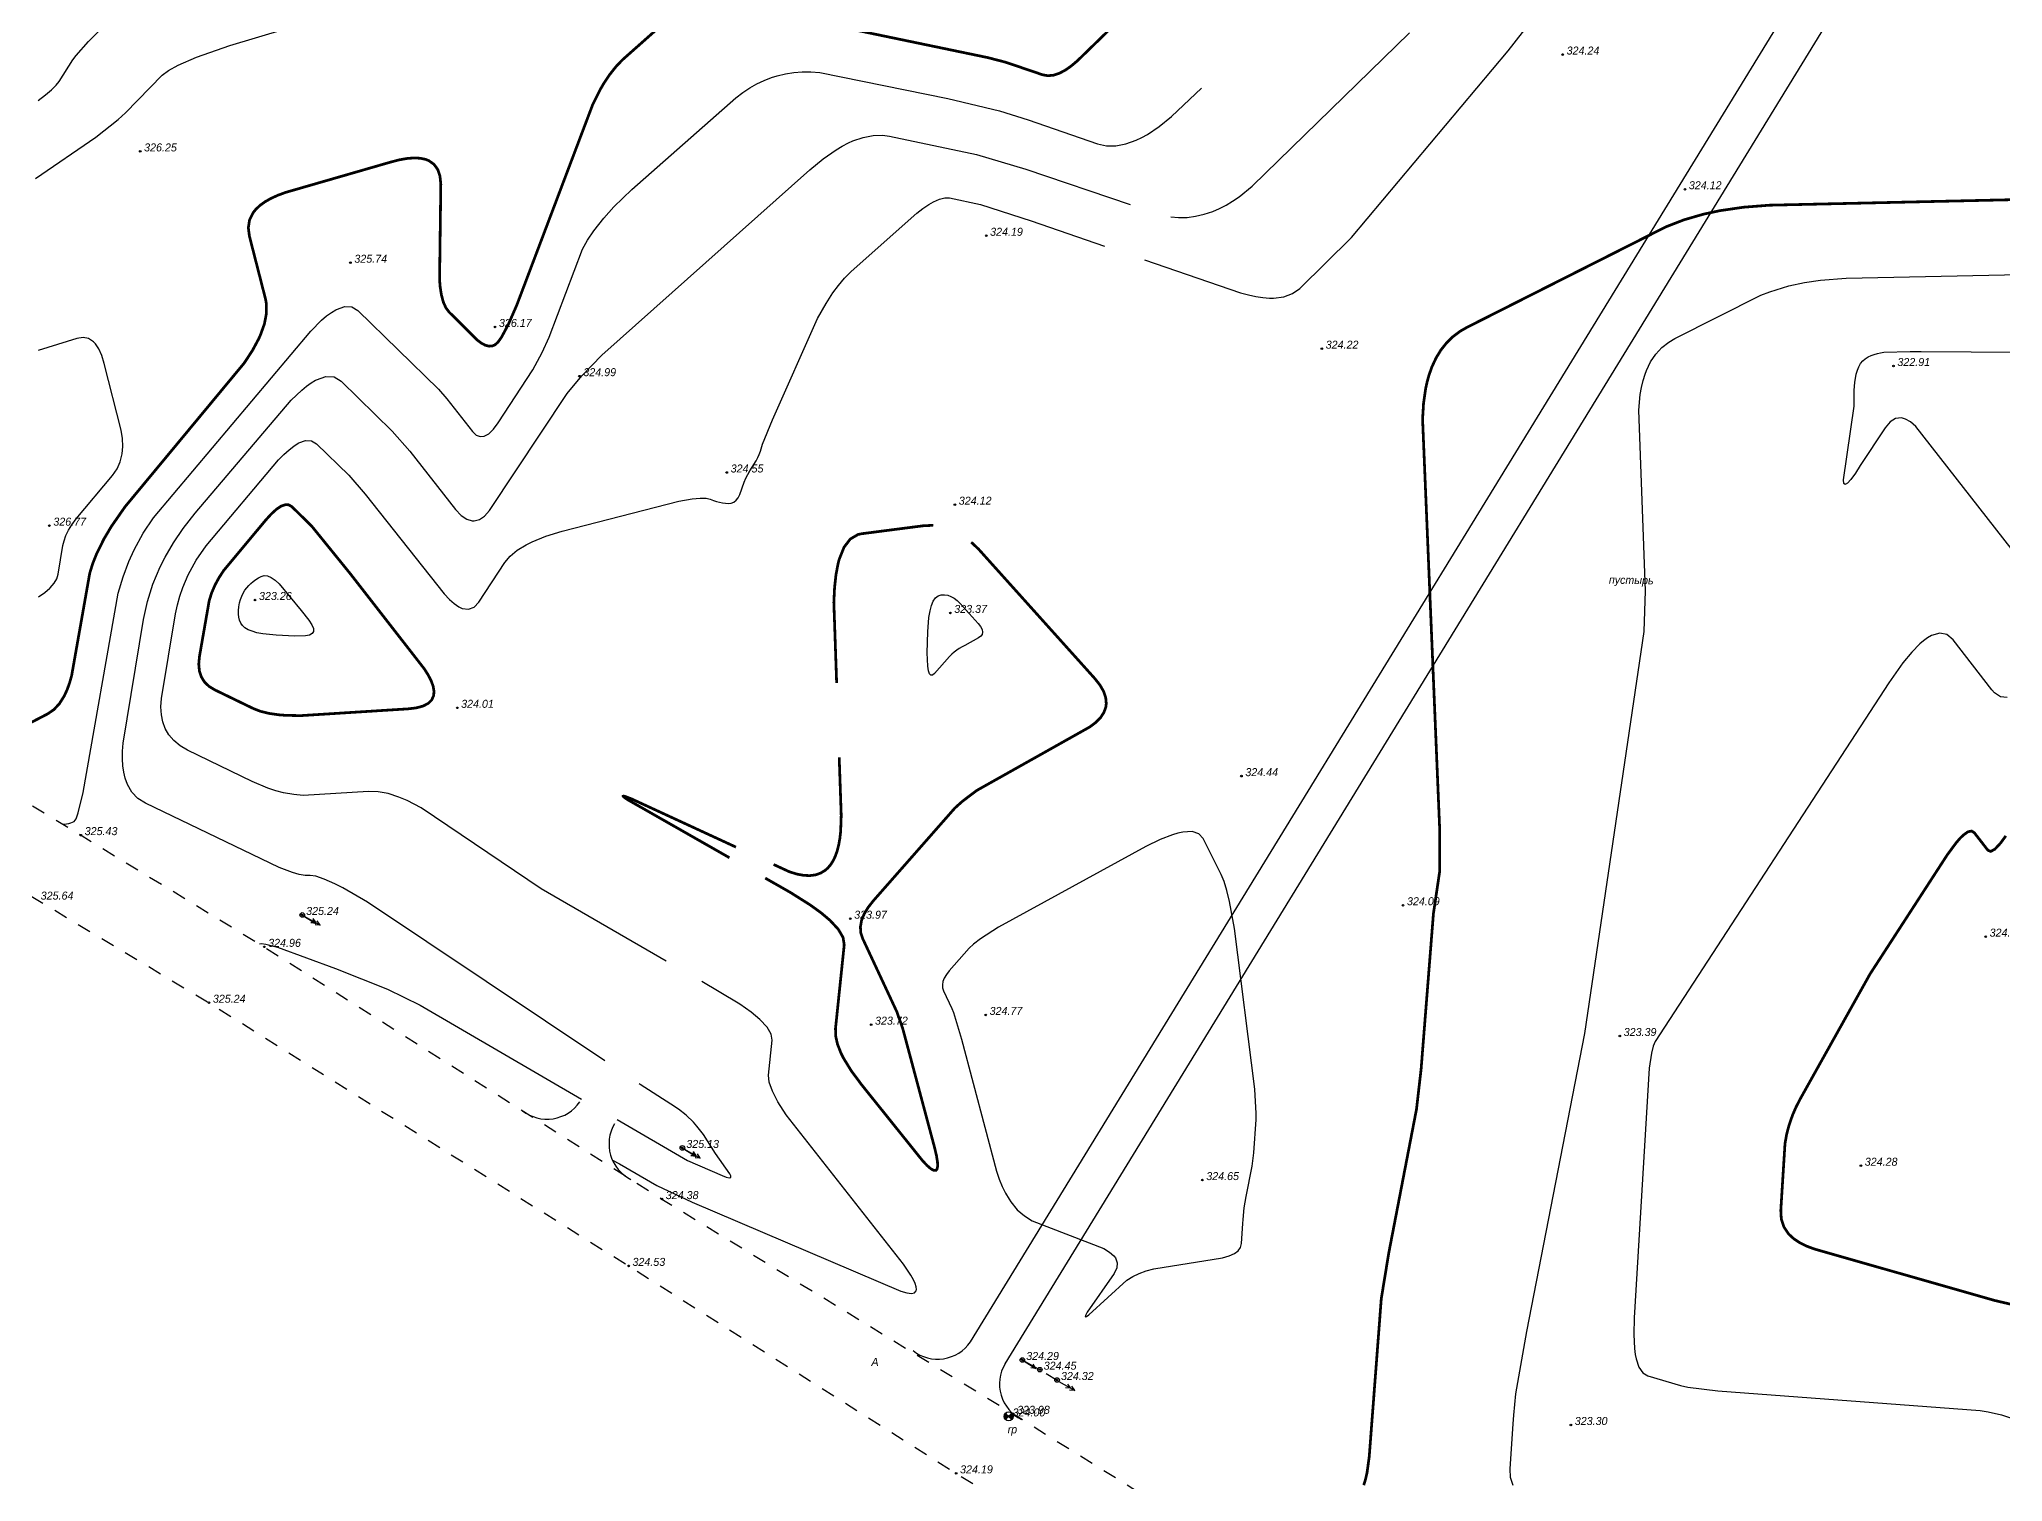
# Model space of a CAD drawing. Extents: x 108150 to 142535, y -18867 to -9422.
# Drawn here: x 140568.4 to 140783.3, y -13692.3 to -13534.5 of the extents above; entities that cross this region are included whole.
import ezdxf

# ---------------------------------------------------------------- set-up
doc = ezdxf.new("R2010")
doc.units = 0
doc.header["$MEASUREMENT"] = 0
for name, pattern in [('Д_ТРОТ_ТРУБА', [3, 1.5, -1.5]), ('ДОРОГИ_СТРОЯЩ', [9, 8, -1]), ('ЗД_СТР_РАЗВ', [3, 2, -1])]:
    doc.linetypes.add(name, pattern=pattern)
for name, color, linetype in [('(003) Пункты', 7, 'Continuous'), ('(007) Здания', 7, 'Continuous'), ('(022) Возд. Линии', 7, 'Continuous'), ('(025) Дорога', 7, 'Continuous'), ('(039) Земля', 7, 'Continuous'), ('(041) Текст', 7, 'Continuous'), ('CONTOURS-LABEL', 7, 'Continuous'), ('GEO_POINTS111', 7, 'Continuous'), ('R_Поверхность1_CNT-MAJ', 7, 'Continuous'), ('R_Поверхность1_CNT-MIN', 7, 'Continuous')]:
    doc.layers.add(name, color=color, linetype=linetype)
doc.styles.add('BM-431', font='')
doc.styles.add('S', font='txtwr', dxfattribs={"oblique": 15})
doc.styles.get('BM-431').set_extended_font_data('Bm431', italic=True)

# ---------------------------------------------------------------- blocks, each defined once
blk = doc.blocks.new('I00110')
h = blk.add_hatch(color=7)
edge = h.paths.add_edge_path()
edge.add_line((0, 0), (-0.71, 0.71))
edge.add_arc((0, 0), 1, 135, 225)
edge.add_line((-0.71, -0.71), (0, 0))
edge = h.paths.add_edge_path()
edge.add_line((0, 0), (0.71, -0.71))
edge.add_arc((0, 0), 1, 315, 405)
edge.add_line((0.71, 0.71), (0, 0))
at = {"color": 7}
for points in [[(0, 0), (-0.71, 0.71, 0.414214), (-0.71, -0.71)], [(0, 0), (0.71, -0.71, 0.414214), (0.71, 0.71)]]:
    blk.add_lwpolyline(points, format="xyb", close=True, dxfattribs=at)
blk.add_lwpolyline([(0.02, 0), (0.02, 0)], dxfattribs=at)
blk.add_circle((0, 0), 1)
at = {"color": 4, "linetype": 'Continuous', "style": 'S', "oblique": 15}
blk.add_attdef('G', (1.38, 0.22), '', height=2, dxfattribs=at)
at = {"color": 4, "style": 'S', "oblique": 15}
blk.add_attdef('Z', (1.48, -2.3), '', height=2, dxfattribs=at)
blk = doc.blocks.new('strela1')
for p, q in [((0, 0), (2, 0)), ((2, 0), (1.5, 0.25)), ((2, 0), (1.5, -0.25))]:
    blk.add_line(p, q)
blk = doc.blocks.new('STOLB')
at = {"layer": '(022) Возд. Линии'}
blk.add_circle((0, 0), 0.25, dxfattribs=at)
blk = doc.blocks.new('strela2')
at = {"layer": '(022) Возд. Линии'}
for p, q in [((0, 0), (2, 0)), ((1.5, 0), (1, 0.25)), ((1.5, 0), (1, -0.25)), ((2, 0), (1.5, 0.25)), ((2, 0), (1.5, -0.25))]:
    blk.add_line(p, q, dxfattribs=at)
blk = doc.blocks.new('*U2432')
at = {"layer": '(022) Возд. Линии'}
for name, p, rotation in [('strela1', (-0.21, 0.13), 328.1991602599555), ('strela2', (0.22, -0.12), 330.3259323634063)]:
    blk.add_blockref(name, p, dxfattribs=dict(at, rotation=rotation))

msp = doc.modelspace()

# ---------------------------------------------------------------- linework, layer by layer
at = {"layer": '(007) Здания', "linetype": 'ЗД_СТР_РАЗВ', "elevation": 324.293, "flags": 128}
msp.add_lwpolyline([(140675.9744, -13679.0073), (140677.8934, -13680.0683), (140679.7794, -13681.2023)], dxfattribs=at)
at = {"layer": '(025) Дорога', "linetype": 'Д_ТРОТ_ТРУБА', "flags": 128}
for points in [[(139333.7902, -13278.7188), (139379.6804, -13270.8863), (139416.6914, -13265.8723), (139506.2284, -13250.0443), (139539.7884, -13247.2483), (139577.0734, -13242.4853), (139615.1954, -13241.3783), (139653.2904, -13240.6853), (139691.0564, -13244.3453), (139774.0054, -13248.4203), (139808.5094, -13252.5563), (139890.1544, -13263.1013), (139923.6154, -13271.0563), (139995.2694, -13293.3343), (140032.3874, -13307.8343), (140069.6524, -13324.5263), (140113.5674, -13346.4653), (140146.4974, -13363.1903), (140241.2654, -13418.3333), (140274.2614, -13438.5503), (140315.2724, -13463.1813), (140371.9064, -13497.6843), (140420.9684, -13529.9783), (140472.4074, -13560.1763), (140511.4264, -13584.0923), (140552.8164, -13609.3343), (140592.9864, -13633.7903), (140636.5194, -13661.3993), (140674.9754, -13684.8983), (140717.8484, -13711.6683), (140758.4604, -13736.4743), (140803.1404, -13763.8293), (140843.9484, -13788.7803), (140883.4314, -13812.6723)], [(139218.6944, -13306.9743), (139381.4044, -13279.3503), (139416.9714, -13273.7223), (139509.3084, -13258.5543), (139540.3994, -13254.8873), (139578.0764, -13250.1473), (139613.8114, -13250.1813), (139655.0134, -13249.4213), (139689.7794, -13251.8503), (139773.8114, -13256.0883), (139807.2624, -13260.9083), (139889.0354, -13272.2413), (139921.4764, -13279.5373), (139992.2922, -13301.8336), (140028.9083, -13316.1375), (140065.8, -13332.6623), (140110.7234, -13354.4003), (140141.9494, -13370.1673), (140236.6506, -13426.0608), (140269.7704, -13445.2433), (140310.6142, -13470.882), (140367.0895, -13505.2884), (140417.7814, -13536.2633), (140468.4744, -13567.6803), (140504.6364, -13589.9483), (140549.2384, -13617.3353), (140586.9314, -13639.9043), (140632.8704, -13668.7103), (140668.7384, -13691.4193), (140714.1314, -13718.7523), (140752.2784, -13741.5263), (140798.7524, -13771.3233), (140838.8564, -13795.4853), (140878.9564, -13819.5313)]]:
    msp.add_lwpolyline(points, dxfattribs=at)
at = {"lineweight": 30}
for centre, start, end in [((140623.944, -13648.3191, 1630), 231.713087, 325.877992), ((140635.0611, -13655.3696, 326), 149.371067, 243.535972), ((140666.6995, -13674.5864, 1304.0963), 231.713087, 325.877992), ((140677.8166, -13681.6369, 0.0963), 149.371067, 243.535972)]:
    msp.add_arc(centre, 4.3339, start, end, dxfattribs=at)
at = {"layer": 'GEO_POINTS111'}
for points, elevation in [([(140735.1414, -13536.1263), (140735.1414, -13536.1263)], 324.242), ([(140579.4074, -13546.7283), (140579.4074, -13546.7283)], 326.246), ([(140748.5184, -13550.8693), (140748.5184, -13550.8693)], 324.119), ([(140672.0264, -13555.9603), (140672.0264, -13555.9603)], 324.195), ([(140602.4244, -13558.9113), (140602.4244, -13558.9113)], 325.735), ([(140618.2524, -13565.9423), (140618.2524, -13565.9423)], 326.17), ([(140708.7653, -13568.3175), (140708.7653, -13568.3175)], 324.2242), ([(140627.4924, -13571.3293), (140627.4924, -13571.3293)], 324.991), ([(140771.3514, -13570.2163), (140771.3514, -13570.2163)], 322.906), ([(140643.6224, -13581.8713), (140643.6224, -13581.8713)], 324.551), ([(140668.5944, -13585.3953), (140668.5944, -13585.3953)], 324.119), ([(140569.4664, -13587.6903), (140569.4664, -13587.6903)], 326.771), ([(140591.9824, -13595.8293), (140591.9824, -13595.8293)], 323.256), ([(140668.0974, -13597.2423), (140668.0974, -13597.2423)], 323.365), ([(140614.1134, -13607.6263), (140614.1134, -13607.6263)], 324.014), ([(140699.9674, -13615.1043), (140699.9674, -13615.1043)], 324.438), ([(140572.9014, -13621.5623), (140572.9014, -13621.5623)], 325.43), ([(140717.6634, -13629.2353), (140717.6634, -13629.2353)], 324.093), ([(140597.1454, -13630.2983), (140597.1454, -13630.2983)], 325.243), ([(140657.1434, -13630.7103), (140657.1434, -13630.7103)], 323.973), ([(140592.9864, -13633.7903), (140592.9864, -13633.7903)], 324.964), ([(140781.4461, -13632.6755), (140781.4461, -13632.6755)], 324.2693), ([(140586.9314, -13639.9043), (140586.9314, -13639.9043)], 325.238), ([(140659.4264, -13642.3063), (140659.4264, -13642.3063)], 323.716), ([(140671.9674, -13641.2423), (140671.9674, -13641.2423)], 324.773), ([(140741.3884, -13643.5513), (140741.3884, -13643.5513)], 323.392), ([(140638.7634, -13655.8003), (140638.7634, -13655.8003)], 325.134), ([(140767.7794, -13657.7483), (140767.7794, -13657.7483)], 324.276), ([(140695.6864, -13659.3173), (140695.6864, -13659.3173)], 324.653), ([(140636.5194, -13661.3993), (140636.5194, -13661.3993)], 324.375), ([(140632.8704, -13668.7103), (140632.8704, -13668.7103)], 324.528), ([(140675.9744, -13679.0073), (140675.9744, -13679.0073)], 324.293), ([(140677.8934, -13680.0683), (140677.8934, -13680.0683)], 324.452), ([(140679.7794, -13681.2023), (140679.7794, -13681.2023)], 324.317), ([(140674.4814, -13685.1853), (140674.4814, -13685.1853)], 323.995), ([(140674.9754, -13684.8983), (140674.9754, -13684.8983)], 323.981), ([(140736.0314, -13686.1213), (140736.0314, -13686.1213)], 323.296), ([(140668.7384, -13691.4193), (140668.7384, -13691.4193)], 324.186)]:
    msp.add_lwpolyline(points, dxfattribs=dict(at, elevation=elevation))
for centre in [(140735.1414, -13536.1263, 324.242), (140579.4074, -13546.7283, 326.246), (140748.5184, -13550.8693, 324.119), (140672.0264, -13555.9603, 324.195), (140602.4244, -13558.9113, 325.735), (140618.2524, -13565.9423, 326.17), (140708.7653, -13568.3175, 324.2242), (140627.4924, -13571.3293, 324.991), (140771.3514, -13570.2163, 322.906), (140643.6224, -13581.8713, 324.551), (140668.5944, -13585.3953, 324.119), (140569.4664, -13587.6903, 326.771), (140591.9824, -13595.8293, 323.256), (140668.0974, -13597.2423, 323.365), (140614.1134, -13607.6263, 324.014), (140699.9674, -13615.1043, 324.438), (140572.9014, -13621.5623, 325.43), (140717.6634, -13629.2353, 324.093), (140597.1454, -13630.2983, 325.243), (140657.1434, -13630.7103, 323.973), (140592.9864, -13633.7903, 324.964), (140781.4461, -13632.6755, 324.2693), (140586.9314, -13639.9043, 325.238), (140659.4264, -13642.3063, 323.716), (140671.9674, -13641.2423, 324.773), (140741.3884, -13643.5513, 323.392), (140638.7634, -13655.8003, 325.134), (140767.7794, -13657.7483, 324.276), (140695.6864, -13659.3173, 324.653), (140636.5194, -13661.3993, 324.375), (140632.8704, -13668.7103, 324.528), (140675.9744, -13679.0073, 324.293), (140677.8934, -13680.0683, 324.452), (140679.7794, -13681.2023, 324.317), (140674.4814, -13685.1853, 323.995), (140674.9754, -13684.8983, 323.981), (140736.0314, -13686.1213, 323.296), (140668.7384, -13691.4193, 324.186)]:
    msp.add_circle(centre, 0.0875, dxfattribs=at)
at = {"layer": 'R_Поверхность1_CNT-MAJ', "color": 42, "const_width": 0.3}
for points, elevation in [([(140644.9297, -13530.7926), (140672.1869, -13536.4582), (140674.1592, -13536.9682), (140678.1798, -13538.3342), (140678.7612, -13538.4439), (140679.3872, -13538.3873), (140680.0578, -13538.1644), (140680.675, -13537.8366), (140681.3256, -13537.384), (140682.0098, -13536.8065), (140687.2976, -13531.6662)], 326), ([(140655.6497, -13604.9142), (140655.3443, -13596.0866), (140655.422, -13594.4755), (140655.577, -13593.058), (140655.8093, -13591.8342), (140655.9332, -13591.3667), (140656.4543, -13590.0599), (140657.1372, -13589.1582), (140657.9819, -13588.6618), (140658.3738, -13588.5756), (140665.1352, -13587.7019), (140666.1204, -13587.6568), (140666.228, -13587.6702)], 324), ([(140783.6493, -13621.6448), (140783.0645, -13622.4419), (140782.4636, -13623.0866), (140782.0038, -13623.3454), (140781.6851, -13623.2183), (140780.1965, -13621.2982), (140779.8975, -13621.1137), (140779.4968, -13621.2002), (140778.9943, -13621.5579), (140778.6196, -13621.9288), (140778.2032, -13622.4107), (140777.2454, -13623.7072), (140768.7829, -13636.7624), (140761.1414, -13650.4321), (140760.6886, -13651.3114), (140760.3013, -13652.2009), (140759.8962, -13653.3713), (140759.6475, -13654.3397), (140759.4724, -13655.3196), (140759.0135, -13662.6332), (140759.0687, -13663.5827), (140759.3469, -13664.4345), (140759.8483, -13665.1885), (140759.9175, -13665.266), (140760.435, -13665.741), (140761.0683, -13666.1652), (140761.8175, -13666.5386), (140762.6825, -13666.8613), (140782.4697, -13672.5056), (140784.4392, -13672.9648)], 324)]:
    msp.add_lwpolyline(points, dxfattribs=dict(at, elevation=elevation))
at = {"layer": 'R_Поверхность1_CNT-MIN', "color": 44}
for points, elevation in [([(140568.2181, -13541.1566), (140569.0437, -13540.5355), (140569.7122, -13539.9745), (140570.2124, -13539.4819), (140570.5442, -13539.0575), (140572.0297, -13536.7161), (140572.3843, -13536.2329), (140573.7357, -13534.708), (140586.5596, -13521.9838)], 327), ([(140567.9476, -13549.7102), (140574.5432, -13545.1642), (140576.983, -13543.2344), (140577.7987, -13542.5026), (140581.8167, -13538.3926), (140582.5111, -13537.8608), (140583.5619, -13537.2805), (140585.5644, -13536.4133), (140589.2355, -13535.1257), (140625.1149, -13524.3664)], 326.5), ([(140689.3474, -13558.5884), (140699.852, -13562.2029), (140700.7206, -13562.4384), (140701.538, -13562.6134), (140702.3043, -13562.7279), (140703.0194, -13562.7819), (140703.4584, -13562.7846), (140704.6039, -13562.6477), (140705.5678, -13562.2962), (140706.3502, -13561.73), (140712.007, -13556.1399), (140729.1798, -13535.7243), (140733.4676, -13530.2192)], 324.5), ([(140692.2249, -13553.8977), (140693.0657, -13553.9678), (140694.0081, -13553.9474), (140694.9495, -13553.828), (140695.8901, -13553.6096), (140696.8396, -13553.2883), (140697.5593, -13552.9772), (140698.2785, -13552.608), (140698.9972, -13552.1805), (140699.7154, -13551.6949), (140701.1503, -13550.5491), (140718.3746, -13533.7314)], 325), ([(140729.6988, -13692.7292), (140729.4341, -13691.855), (140729.3887, -13690.9103), (140729.7096, -13686.0111), (140729.7737, -13685.0313), (140730.0197, -13682.7095), (140731.2176, -13675.8934), (140737.5707, -13643.2711), (140744.0596, -13599.2798), (140744.2059, -13594.8376), (140743.4746, -13575.0542), (140743.6248, -13573.3385), (140743.7594, -13572.5512), (140743.9337, -13571.8109), (140744.1477, -13571.1178), (140744.2964, -13570.7214), (140744.7579, -13569.7589), (140745.3203, -13568.916), (140745.9835, -13568.1928), (140746.7476, -13567.5891), (140747.4044, -13567.206), (140756.8337, -13562.467), (140757.8056, -13562.0811), (140759.9091, -13561.4409), (140761.6074, -13561.0793), (140763.3529, -13560.8226), (140766.1747, -13560.6053), (140788.7297, -13560.1342)], 323.5), ([(140784.2347, -13590.1846), (140773.7859, -13576.8435), (140773.2101, -13576.3356), (140772.6588, -13576.0159), (140772.2264, -13575.8944), (140771.586, -13575.9556), (140770.9854, -13576.3215), (140770.4246, -13576.9923), (140767.7198, -13581.1079), (140767.1789, -13581.931), (140766.6938, -13582.6195), (140766.3202, -13583.0387), (140766.0583, -13583.1886), (140765.9079, -13583.0693), (140765.8691, -13582.6807), (140767.0334, -13574.6199), (140767.0469, -13573.6877), (140767.0491, -13572.8673), (140767.1261, -13572.0089), (140767.2779, -13571.1127), (140767.3927, -13570.679), (140767.5479, -13570.2932), (140767.7433, -13569.9552), (140767.9792, -13569.6651), (140768.2553, -13569.4228), (140768.5719, -13569.2284), (140768.9099, -13569.0715), (140769.2504, -13568.9415), (140769.5936, -13568.8386), (140769.9393, -13568.7627), (140770.2875, -13568.7138), (140773.1688, -13568.6351), (140774.3955, -13568.6299), (140790.8439, -13568.7493)], 323), ([(140783.7879, -13606.5076), (140783.0813, -13606.4297), (140782.4224, -13605.9902), (140782.1289, -13605.6585), (140777.8761, -13600.1732), (140777.2058, -13599.5947), (140776.42, -13599.44), (140775.5189, -13599.709), (140775.0551, -13599.9821), (140774.6528, -13600.2784), (140774.233, -13600.6386), (140773.3412, -13601.5511), (140772.3797, -13602.7195), (140770.8448, -13604.8941), (140745.2528, -13644.1332), (140745.0481, -13644.6471), (140744.8606, -13645.4203), (140744.6097, -13647.0854), (140742.9689, -13674.3935), (140742.9188, -13676.2346), (140742.9939, -13677.7643), (140743.0784, -13678.4123), (140743.1725, -13678.8915), (140743.4769, -13679.8027), (140743.8996, -13680.4197), (140744.4406, -13680.7426), (140748.0416, -13681.7978), (140748.825, -13681.9741), (140752.1203, -13682.392), (140780.8294, -13684.5283), (140781.7123, -13684.6784), (140783.1775, -13685.0083), (140784.2617, -13685.3811)], 323.5), ([(140592.4484, -13633.4627), (140592.6973, -13633.432), (140593.1727, -13633.4923), (140594.4191, -13633.8195), (140600.7804, -13636.1569), (140606.4613, -13638.4107), (140610.04, -13640.1873), (140627.7198, -13650.4439)], 325), ([(140631.6133, -13652.7027), (140639.3255, -13657.1768), (140643.1111, -13658.8206), (140643.5666, -13658.993), (140643.8791, -13659.0588), (140644.0485, -13659.0178), (140644.0748, -13658.8701), (140643.9581, -13658.6158), (140642.3916, -13656.417), (140641.0873, -13654.3227), (140640.3615, -13653.3992), (140639.9758, -13652.9813), (140639.1653, -13652.2298), (140638.3389, -13651.5718), (140637.5032, -13651.0038), (140634.1359, -13648.8573), (140634.0199, -13648.7797)], 325)]:
    msp.add_lwpolyline(points, dxfattribs=dict(at, elevation=elevation))
at = {"layer": 'R_Поверхность1_CNT-MIN', "color": 44, "elevation": 323.5}
for points in [[(140590.607, -13598.6219), (140590.4231, -13598.3513), (140590.2858, -13598.0515), (140590.1951, -13597.7223), (140590.1509, -13597.3639), (140590.1534, -13596.9762), (140590.2024, -13596.5592), (140590.2867, -13596.1422), (140590.3949, -13595.7546), (140590.5271, -13595.3962), (140590.6831, -13595.0672), (140590.8631, -13594.7675), (140591.0671, -13594.4971), (140591.2911, -13594.2492), (140591.5314, -13594.0171), (140591.788, -13593.8006), (140592.0609, -13593.5999), (140592.35, -13593.4148), (140592.6554, -13593.2455), (140592.9852, -13593.1491), (140593.3474, -13593.1828), (140593.7419, -13593.3467), (140594.1689, -13593.6406), (140594.6283, -13594.0647), (140597.022, -13596.9703), (140597.8753, -13598.0517), (140598.2064, -13598.536), (140598.3789, -13598.9388), (140598.3929, -13599.2602), (140598.2484, -13599.5001), (140597.9454, -13599.6585), (140597.4838, -13599.7355), (140596.3251, -13599.7707), (140594.2978, -13599.6835), (140592.8199, -13599.5262), (140592.189, -13599.4054), (140591.6523, -13599.2546), (140591.2097, -13599.0737), (140590.8613, -13598.8628)], [(140669.3781, -13600.9681), (140669.0807, -13601.141), (140668.7949, -13601.3312), (140668.5206, -13601.5386), (140668.258, -13601.7632), (140668.007, -13602.005), (140666.366, -13603.8704), (140666.1494, -13604.052), (140665.9668, -13604.0615), (140665.8183, -13603.8989), (140665.7037, -13603.5641), (140665.6232, -13603.0573), (140665.5572, -13601.6119), (140665.6185, -13599.2973), (140665.7592, -13597.7414), (140665.872, -13597.022), (140666.0295, -13596.425), (140666.232, -13595.9503), (140666.4792, -13595.598), (140666.7713, -13595.368), (140667.1083, -13595.2604), (140667.4649, -13595.2482), (140667.8161, -13595.3044), (140668.1619, -13595.429), (140668.5022, -13595.622), (140668.8371, -13595.8834), (140669.1665, -13596.2132), (140671.1269, -13598.3975), (140671.4012, -13598.7448), (140671.5704, -13599.0589), (140671.6346, -13599.3398), (140671.5939, -13599.5873), (140671.4482, -13599.8015), (140671.1974, -13599.9824), (140669.6813, -13600.8039)]]:
    msp.add_lwpolyline(points, close=True, dxfattribs=at)

# ---------------------------------------------------------------- block references
at = {"layer": '(003) Пункты', "xscale": 0.5, "yscale": 0.5, "zscale": 0.5}
msp.add_blockref('I00110', (140674.4738, -13685.1853, 323.995), dxfattribs=at)
msp.add_blockref('I00110', (140674.4738, -13685.1853, 323.995), dxfattribs=at)
at = {"layer": '(022) Возд. Линии'}
for name, p in [('*U2432', (140597.1454, -13630.2983, 325.243)), ('STOLB', (140597.1454, -13630.2983, 325.243)), ('*U2432', (140638.7634, -13655.8003, 325.134)), ('STOLB', (140638.7634, -13655.8003, 325.134)), ('STOLB', (140675.9744, -13679.0073, 324.293)), ('STOLB', (140677.8934, -13680.0683, 324.452)), ('STOLB', (140679.7794, -13681.2023, 324.317))]:
    msp.add_blockref(name, p, dxfattribs=at)
for name, p, rotation in [('strela1', (140675.7602, -13678.8744, 324.293), 328.1991602599555), ('strela2', (140679.9739, -13681.3593, 324.317), 330.3259323634063)]:
    msp.add_blockref(name, p, dxfattribs=dict(at, rotation=rotation))

# ---------------------------------------------------------------- texts
at = {"layer": '(025) Дорога', "linetype": 'ДОРОГИ_СТРОЯЩ', "style": 'BM-431'}
msp.add_text('A', height=0.875, dxfattribs=at).set_placement((140659.4583, -13679.6511))
at = {"layer": '(039) Земля', "linetype": 'Continuous', "style": 'BM-431', "width": 1}
msp.add_text('пустырь', height=0.87, rotation=359.155003, dxfattribs=at).set_placement((140740.1907, -13594.0372))
at = {"layer": '(041) Текст', "style": 'BM-431'}
msp.add_text('rp', height=0.875, dxfattribs=at).set_placement((140674.3729, -13687.035))
at = {"layer": 'GEO_POINTS111', "color": 7, "char_height": 0.876, "attachment_point": 1}
for s, insert, width in [('\\fD431|b0|i1|c0|p34;\\W1.0000000000;\\T1.0000000000;\\o\\l324.24', (140735.5682, -13535.2503, 324.242), 4.050253), ('\\fD431|b0|i1|c0|p34;\\W1.0000000000;\\T1.0000000000;\\o\\l326.25', (140579.8342, -13545.8523, 326.246), 4.069616), ('\\fD431|b0|i1|c0|p34;\\W1.0000000000;\\T1.0000000000;\\o\\l324.12', (140748.9452, -13549.9933, 324.119), 3.820252), ('\\fD431|b0|i1|c0|p34;\\W1.0000000000;\\T1.0000000000;\\o\\l324.19', (140672.4532, -13555.0843, 324.195), 3.80441), ('\\fD431|b0|i1|c0|p34;\\W1.0000000000;\\T1.0000000000;\\o\\l325.74', (140602.8512, -13558.0353, 325.735), 3.894181), ('\\fD431|b0|i1|c0|p34;\\W1.0000000000;\\T1.0000000000;\\o\\l326.17', (140618.6792, -13565.0663, 326.17), 3.814384), ('\\fD431|b0|i1|c0|p34;\\W1.0000000000;\\T1.0000000000;\\o\\l324.22', (140709.1922, -13567.4415, 324.2242), 4.054947), ('\\fD431|b0|i1|c0|p34;\\W1.0000000000;\\T1.0000000000;\\o\\l322.91', (140771.7782, -13569.3403, 322.906), 3.830226), ('\\fD431|b0|i1|c0|p34;\\W1.0000000000;\\T1.0000000000;\\o\\l324.99', (140627.9192, -13570.4533, 324.991), 4.056707), ('\\fD431|b0|i1|c0|p34;\\W1.0000000000;\\T1.0000000000;\\o\\l324.55', (140644.0492, -13580.9953, 324.551), 4.033238), ('\\fD431|b0|i1|c0|p34;\\W1.0000000000;\\T1.0000000000;\\o\\l324.12', (140669.0212, -13584.5193, 324.119), 3.820252), ('\\fD431|b0|i1|c0|p34;\\W1.0000000000;\\T1.0000000000;\\o\\l326.77', (140569.8932, -13586.8143, 326.771), 3.946987), ('\\fD431|b0|i1|c0|p34;\\W1.0000000000;\\T1.0000000000;\\o\\l323.26', (140592.4092, -13594.9533, 323.256), 3.999794), ('\\fD431|b0|i1|c0|p34;\\W1.0000000000;\\T1.0000000000;\\o\\l323.37', (140668.5242, -13596.3663, 323.365), 3.946987), ('\\fD431|b0|i1|c0|p34;\\W1.0000000000;\\T1.0000000000;\\o\\l324.01', (140614.5402, -13606.7503, 324.014), 3.841961), ('\\fD431|b0|i1|c0|p34;\\W1.0000000000;\\T1.0000000000;\\o\\l324.44', (140700.3942, -13614.2283, 324.438), 4.067855), ('\\fD431|b0|i1|c0|p34;\\W1.0000000000;\\T1.0000000000;\\o\\l325.43', (140573.3282, -13620.6863, 325.43), 4.048493), ('\\fD431|b0|i1|c0|p34;\\W1.0000000000;\\T1.0000000000;\\o\\l325.64', (140568.5117, -13627.7438, 325.6385), 4.013875), ('\\fD431|b0|i1|c0|p34;\\W1.0000000000;\\T1.0000000000;\\o\\l325.24', (140597.5722, -13629.4223, 325.243), 3.996273), ('\\fD431|b0|i1|c0|p34;\\W1.0000000000;\\T1.0000000000;\\o\\l323.97', (140657.5702, -13629.8343, 323.973), 4.006835), ('\\fD431|b0|i1|c0|p34;\\W1.0000000000;\\T1.0000000000;\\o\\l324.09', (140718.0902, -13628.3593, 324.093), 4.05084), ('\\fD431|b0|i1|c0|p34;\\W1.0000000000;\\T1.0000000000;\\o\\l324.27', (140781.873, -13631.7995, 324.2693), 4.04908), ('\\fD431|b0|i1|c0|p34;\\W1.0000000000;\\T1.0000000000;\\o\\l324.96', (140593.4132, -13632.9143, 324.964), 4.077243), ('\\fD431|b0|i1|c0|p34;\\W1.0000000000;\\T1.0000000000;\\o\\l325.24', (140587.3582, -13639.0283, 325.238), 3.996273), ('\\fD431|b0|i1|c0|p34;\\W1.0000000000;\\T1.0000000000;\\o\\l324.77', (140672.3942, -13640.3663, 324.773), 3.946987), ('\\fD431|b0|i1|c0|p34;\\W1.0000000000;\\T1.0000000000;\\o\\l323.72', (140659.8532, -13641.4303, 323.716), 3.893007), ('\\fD431|b0|i1|c0|p34;\\W1.0000000000;\\T1.0000000000;\\o\\l323.39', (140741.8152, -13642.6753, 323.392), 3.937013), ('\\fD431|b0|i1|c0|p34;\\W1.0000000000;\\T1.0000000000;\\o\\l325.13', (140639.1902, -13654.9243, 325.134), 3.796196), ('\\fD431|b0|i1|c0|p34;\\W1.0000000000;\\T1.0000000000;\\o\\l324.28', (140768.2062, -13656.8723, 324.276), 4.067269), ('\\fD431|b0|i1|c0|p34;\\W1.0000000000;\\T1.0000000000;\\o\\l324.65', (140696.1132, -13658.4413, 324.653), 4.087218), ('\\fD431|b0|i1|c0|p34;\\W1.0000000000;\\T1.0000000000;\\o\\l324.38', (140636.9462, -13660.5233, 324.375), 4.025023), ('\\fD431|b0|i1|c0|p34;\\W1.0000000000;\\T1.0000000000;\\o\\l324.53', (140633.2972, -13667.8343, 324.528), 4.048493), ('\\fD431|b0|i1|c0|p34;\\W1.0000000000;\\T1.0000000000;\\o\\l324.29', (140676.4012, -13678.1313, 324.293), 4.039105), ('\\fD431|b0|i1|c0|p34;\\W1.0000000000;\\T1.0000000000;\\o\\l324.45', (140678.3202, -13679.1923, 324.452), 4.087218), ('\\fD431|b0|i1|c0|p34;\\W1.0000000000;\\T1.0000000000;\\o\\l324.32', (140680.2062, -13680.3263, 324.317), 4.012702), ('\\fD431|b0|i1|c0|p34;\\W1.0000000000;\\T1.0000000000;\\o\\l324.00', (140674.9082, -13684.3093, 323.995), 4.079003), ('\\fD431|b0|i1|c0|p34;\\W1.0000000000;\\T1.0000000000;\\o\\l323.98', (140675.4022, -13684.0223, 323.981), 4.025023), ('\\fD431|b0|i1|c0|p34;\\W1.0000000000;\\T1.0000000000;\\o\\l323.30', (140736.4582, -13685.2453, 323.296), 3.965176), ('\\fD431|b0|i1|c0|p34;\\W1.0000000000;\\T1.0000000000;\\o\\l324.19', (140669.1652, -13690.5433, 324.186), 3.80441)]:
    msp.add_mtext(s, dxfattribs=dict(at, insert=insert, width=width))

# ---------------------------------------------------------------- next in the draw order: wipeouts: each hides what was drawn before it
at = {"color": 42}
for points in [[(140655.6598, -13547.3298), (140654.7113, -13545.6901), (140658.1582, -13543.6963), (140659.1067, -13545.336)], [(140577.0605, -13587.7249), (140575.6118, -13586.5046), (140578.1771, -13583.459), (140579.6258, -13584.6793)], [(140600.1116, -13591.6015), (140601.5737, -13590.4158), (140604.0759, -13593.5013), (140602.6138, -13594.687)], [(140644.435, -13623.8094), (140645.2241, -13622.1003), (140648.8309, -13623.7654), (140648.0418, -13625.4745)], [(140666.9564, -13658.0834), (140665.4862, -13659.259), (140663.0052, -13656.1564), (140664.4754, -13654.9807)], [(140718.1473, -13661.5728), (140716.2989, -13661.2162), (140717.0515, -13657.3155), (140718.8998, -13657.6721)]]:
    msp.add_wipeout(points, dxfattribs=at).dxf.layer = 'CONTOURS-LABEL'

# ---------------------------------------------------------------- next in the draw order: linework, layer by layer
at = {"lineweight": 30}
for p, q in [((140670.2873, -13677.0175, 0.0963), (140782.8822, -13493.4726, 0.0963)), ((140674.0873, -13679.4289, 0.0963), (140786.5695, -13496.013, 326))]:
    msp.add_line(p, q, dxfattribs=at)
at = {"layer": 'R_Поверхность1_CNT-MAJ', "color": 42, "const_width": 0.3}
for points, elevation in [([(140564.9346, -13610.5463), (140569.2724, -13608.2919), (140569.9557, -13607.8247), (140570.5597, -13607.1744), (140571.0843, -13606.341), (140571.391, -13605.6812), (140571.6623, -13604.9395), (140571.898, -13604.1158), (140573.8811, -13592.8944), (140574.2014, -13591.8568), (140574.6251, -13590.7848), (140575.4442, -13589.1309), (140576.259, -13587.7604), (140577.7517, -13585.6148), (140590.8066, -13569.874), (140591.6961, -13568.5111), (140592.3852, -13567.2307), (140592.5506, -13566.8679), (140593.0042, -13565.6098), (140593.2262, -13564.4471), (140593.2166, -13563.38), (140593.1175, -13562.8528), (140591.3645, -13556.0131), (140591.2436, -13555.0814), (140591.3777, -13554.2238), (140591.7667, -13553.4401), (140592.0764, -13553.0545), (140592.5289, -13552.6305), (140593.0793, -13552.2348), (140593.7274, -13551.8676), (140594.4734, -13551.5288), (140595.3171, -13551.2184), (140606.9198, -13547.8682), (140607.8381, -13547.6365), (140608.6707, -13547.494), (140609.4178, -13547.4409), (140610.0793, -13547.477), (140610.6552, -13547.6025), (140611.0071, -13547.7432), (140611.5675, -13548.138), (140611.9723, -13548.6951), (140612.2214, -13549.4146), (140612.3149, -13550.2965), (140612.18, -13560.7951), (140612.2476, -13561.5777), (140612.3782, -13562.4189), (140612.5929, -13563.2241), (140612.8768, -13563.8569), (140613.23, -13564.3173), (140616.3313, -13567.3943), (140616.7745, -13567.7252), (140617.1876, -13567.9414), (140617.5706, -13568.0429), (140617.9236, -13568.0298), (140618.2465, -13567.902), (140618.5824, -13567.5937), (140618.9747, -13567.0393), (140619.6993, -13565.6819), (140620.6337, -13563.5471), (140628.9538, -13541.5758), (140629.7428, -13539.9956), (140630.1538, -13539.2914), (140630.8029, -13538.3189), (140631.4869, -13537.4547), (140632.2058, -13536.6988), (140637.5065, -13531.9996)], 326), ([(140713.3544, -13692.713), (140713.5537, -13692.0572), (140713.7203, -13691.3181), (140713.9558, -13689.59), (140715.2749, -13672.2978), (140716.091, -13667.3148), (140719.128, -13651.574), (140719.6362, -13647.1662), (140720.9846, -13630.141), (140721.6745, -13625.4846), (140721.6603, -13620.7276), (140719.7966, -13576.0475), (140719.9027, -13574.2794), (140720.138, -13572.6645), (140720.3042, -13571.9146), (140720.5026, -13571.203), (140720.8185, -13570.3112), (140721.2707, -13569.3376), (140721.805, -13568.4614), (140722.4214, -13567.6827), (140723.12, -13567.0014), (140723.9007, -13566.4175), (140724.6346, -13565.9949), (140746.4474, -13554.9789), (140748.4051, -13554.2184), (140750.536, -13553.6009), (140752.3309, -13553.2161), (140754.9522, -13552.8334), (140757.7723, -13552.6148), (140801.773, -13551.6179)], 324), ([(140670.3795, -13589.5087), (140670.5105, -13589.6146), (140671.1864, -13590.2584), (140683.8843, -13604.3883), (140684.4655, -13605.1195), (140684.873, -13605.8245), (140685.1069, -13606.5034), (140685.1672, -13607.1562), (140685.1199, -13607.5364), (140684.9184, -13608.1147), (140684.5618, -13608.6697), (140684.0499, -13609.2014), (140683.3828, -13609.7097), (140670.9839, -13616.6752), (140669.4423, -13617.8408), (140668.5978, -13618.5933), (140659.6769, -13628.7358), (140659.095, -13629.476), (140658.6643, -13630.19), (140658.3848, -13630.8775), (140658.3667, -13630.9397), (140658.2512, -13631.6183), (140658.2965, -13632.2689), (140658.5024, -13632.8915), (140662.2328, -13640.8799), (140662.8797, -13642.7108), (140666.3775, -13655.783), (140666.5819, -13656.657), (140666.6914, -13657.3435), (140666.706, -13657.8424), (140666.6257, -13658.1538), (140666.5051, -13658.2635), (140666.2702, -13658.2524), (140665.947, -13658.0669), (140665.5357, -13657.7072), (140665.0362, -13657.1731), (140658.9316, -13649.5656), (140658.3588, -13648.8493), (140657.2466, -13647.3515), (140656.4081, -13645.9824), (140656.1152, -13645.3975), (140655.7349, -13644.4196), (140655.5385, -13643.5281), (140655.5259, -13642.723), (140656.4779, -13633.5796), (140656.3568, -13632.7715), (140655.8349, -13631.8712), (140654.9121, -13630.8786), (140653.9591, -13630.0753), (140652.7815, -13629.2203), (140650.594, -13627.841), (140647.8307, -13626.2662)], 324), ([(140648.7461, -13624.774), (140650.4605, -13625.5654), (140651.273, -13625.8201), (140652.0229, -13625.9627), (140652.7103, -13625.9933), (140653.3351, -13625.9119), (140653.8974, -13625.7185), (140654.3972, -13625.4131), (140654.6853, -13625.1578), (140654.9984, -13624.7883), (140655.274, -13624.3515), (140655.512, -13623.8475), (140655.7125, -13623.2762), (140655.8754, -13622.6376), (140656.0007, -13621.9318), (140656.0885, -13621.1586), (140656.1513, -13619.4106), (140655.9316, -13613.0606)], 324), ([(140643.919, -13624.037), (140632.7841, -13617.6914), (140632.5087, -13617.5062), (140632.3415, -13617.3769), (140632.2825, -13617.3034), (140632.2825, -13617.3027), (140632.3386, -13617.2865), (140632.5138, -13617.3318), (140633.2213, -13617.6067), (140644.632, -13622.8746)], 324)]:
    msp.add_lwpolyline(points, dxfattribs=dict(at, elevation=elevation))
at = {"layer": 'R_Поверхность1_CNT-MAJ', "color": 42, "const_width": 0.3, "elevation": 324}
msp.add_lwpolyline([(140587.5682, -13605.6607), (140586.9339, -13605.2744), (140586.4417, -13604.7988), (140586.0916, -13604.2339), (140585.8835, -13603.5797), (140585.8174, -13602.8362), (140585.8934, -13602.0035), (140586.9651, -13595.8695), (140587.24, -13595.0165), (140587.6, -13594.1798), (140588.0355, -13593.3756), (140588.5528, -13592.5871), (140593.1413, -13587.0887), (140593.7576, -13586.41), (140594.3161, -13585.902), (140594.8169, -13585.5649), (140594.8458, -13585.5498), (140595.2938, -13585.3925), (140595.6818, -13585.4132), (140596.0096, -13585.6117), (140598.1735, -13587.7331), (140602.3848, -13592.926), (140610.5082, -13603.3637), (140610.9483, -13604.0613), (140611.2714, -13604.6988), (140611.4774, -13605.2761), (140611.5664, -13605.7933), (140611.5382, -13606.2502), (140611.5294, -13606.2907), (140611.3205, -13606.763), (140610.9348, -13607.1443), (140610.372, -13607.4348), (140609.6323, -13607.6343), (140608.7574, -13607.7402), (140596.9825, -13608.4825), (140595.3325, -13608.4507), (140594.6234, -13608.3964), (140593.5249, -13608.2432), (140592.5837, -13608.0146), (140591.7998, -13607.7107), (140588.2734, -13606.0024)], close=True, dxfattribs=at)
at = {"layer": 'R_Поверхность1_CNT-MIN', "color": 44}
for points, elevation in [([(140570.9408, -13620.3686), (140571.1076, -13620.3586), (140571.355, -13620.3289), (140571.5869, -13620.2853), (140571.8032, -13620.2277), (140572.004, -13620.1563), (140572.1894, -13620.071), (140572.3861, -13619.7839), (140572.621, -13619.1072), (140573.1442, -13616.8887), (140576.9955, -13595.0712), (140577.5273, -13593.2881), (140578.1597, -13591.5996), (140578.7353, -13590.3228), (140579.7239, -13588.5109), (140580.8577, -13586.8355), (140598.0942, -13566.393), (140599.2696, -13565.2046), (140599.8142, -13564.7378), (140600.3302, -13564.3559), (140600.8175, -13564.059), (140600.8908, -13564.0203), (140601.7916, -13563.7042), (140602.5716, -13563.7457), (140603.2308, -13564.1448), (140612.0603, -13572.7607), (140612.9877, -13573.8217), (140615.7777, -13577.3755), (140616.1862, -13577.7714), (140616.6195, -13577.9454), (140617.0776, -13577.8976), (140617.5604, -13577.6279), (140618.068, -13577.1363), (140618.6004, -13576.4229), (140622.4047, -13570.6228), (140623.4217, -13568.7378), (140624.1792, -13567.0692), (140627.8401, -13557.441), (140628.3838, -13556.4545), (140629.0587, -13555.4355), (140630.1604, -13554.0292), (140631.2686, -13552.8002), (140633.24, -13550.8802), (140644.6042, -13540.8537), (140645.3688, -13540.2854), (140646.144, -13539.7799), (140646.9296, -13539.3373), (140647.7257, -13538.9576), (140648.5323, -13538.6408), (140649.1255, -13538.4499), (140650.0336, -13538.2242), (140650.9545, -13538.0747), (140651.888, -13538.0014), (140652.8343, -13538.0042), (140653.7932, -13538.0831), (140667.8146, -13540.9301), (140673.4729, -13542.298), (140676.6183, -13543.2661), (140684.2067, -13545.8845), (140685.1802, -13546.1054), (140686.2102, -13546.1159), (140687.2966, -13545.916), (140688.4394, -13545.5055), (140689.0579, -13545.2079), (140689.6806, -13544.8597), (140690.9703, -13543.9974), (140692.3194, -13542.914), (140695.6004, -13539.7893)], 325.5), ([(140630.2761, -13646.2767), (140604.2794, -13628.8955), (140601.5794, -13627.3485), (140600.726, -13626.9083), (140599.5487, -13626.3717), (140598.6429, -13626.0632), (140598.0088, -13625.9826), (140597.4602, -13625.9688), (140596.811, -13625.8603), (140596.0611, -13625.6574), (140594.62, -13625.1226), (140579.9819, -13618.0742), (140579.1623, -13617.5536), (140578.5035, -13616.8638), (140578.0055, -13616.0047), (140577.7605, -13615.3303), (140577.6066, -13614.68), (140577.5082, -13613.9713), (140577.4651, -13613.2043), (140577.4776, -13612.3789), (140577.5454, -13611.4951), (140579.777, -13597.9614), (140580.1994, -13596.0064), (140580.8054, -13594.0866), (140581.5952, -13592.2018), (140582.1218, -13591.1541), (140583.0506, -13589.5569), (140584.119, -13587.9863), (140585.4402, -13586.3075), (140595.94, -13573.9581), (140597.0825, -13572.867), (140597.6168, -13572.4308), (140598.1265, -13572.0675), (140598.6116, -13571.7769), (140598.6946, -13571.7333), (140599.7447, -13571.3647), (140600.654, -13571.4131), (140601.4225, -13571.8784), (140607.0046, -13577.3389), (140608.9356, -13579.5441), (140613.9309, -13585.9078), (140614.5429, -13586.5738), (140615.1473, -13586.9962), (140615.7441, -13587.175), (140615.9631, -13587.1794), (140616.5358, -13587.0308), (140617.1013, -13586.6498), (140617.6595, -13586.0365), (140626.1535, -13573.2361), (140627.7565, -13571.3071), (140629.9498, -13569.0416), (140652.7136, -13548.7406), (140654.1816, -13547.5305), (140655.5903, -13546.551), (140656.2723, -13546.1477), (140656.9394, -13545.802), (140657.4168, -13545.5862), (140658.5511, -13545.1876), (140659.638, -13544.9725), (140660.6776, -13544.941), (140661.4467, -13545.0421), (140670.9474, -13547.0573), (140676.379, -13548.6709), (140687.7717, -13552.5511)], 325), ([(140636.9841, -13635.3417), (140623.3191, -13627.4384), (140610.1526, -13618.5597), (140608.6438, -13617.772), (140607.7296, -13617.389), (140606.5532, -13617.0193), (140605.4468, -13616.8205), (140604.4103, -13616.7928), (140597.251, -13617.2204), (140596.2138, -13617.1331), (140595.0921, -13616.9297), (140594.2466, -13616.7067), (140593.3853, -13616.4216), (140591.6771, -13615.6955), (140584.6016, -13612.2679), (140583.7708, -13611.7884), (140583.0784, -13611.222), (140582.5242, -13610.5687), (140582.1327, -13609.8822), (140581.8726, -13609.1634), (140581.7199, -13608.377), (140581.6745, -13607.5232), (140581.7364, -13606.6019), (140583.2762, -13597.3501), (140583.4737, -13596.37), (140583.7355, -13595.4022), (140584.0617, -13594.4467), (140584.6549, -13593.0713), (140585.5419, -13591.466), (140586.6247, -13589.8982), (140594.548, -13580.5016), (140595.1413, -13579.8907), (140595.7002, -13579.382), (140596.2245, -13578.9754), (140596.7143, -13578.6709), (140596.7702, -13578.6415), (140597.5193, -13578.3786), (140598.1679, -13578.4131), (140598.716, -13578.745), (140602.2421, -13582.1744), (140604.0434, -13584.2266), (140612.6834, -13595.1636), (140613.2495, -13595.7585), (140613.7826, -13596.2247), (140614.2826, -13596.5622), (140614.6634, -13596.7413), (140615.353, -13596.8467), (140615.9575, -13596.6213), (140616.4769, -13596.0651), (140619.3381, -13591.7355), (140619.9144, -13591.0375), (140620.6898, -13590.3869), (140621.6642, -13589.7835), (140622.3193, -13589.4558), (140623.8295, -13588.848), (140625.6065, -13588.3037), (140638.3728, -13585.0193), (140639.8164, -13584.7621), (140640.7068, -13584.6702), (140641.3743, -13584.6772), (140641.8187, -13584.7831), (140642.1512, -13584.9257), (140642.4827, -13585.043), (140642.8132, -13585.1349), (140643.1428, -13585.2015), (140643.4713, -13585.2428), (140643.7989, -13585.2587), (140644.1105, -13585.222), (140644.3909, -13585.1053), (140644.6402, -13584.9087), (140644.8584, -13584.6321), (140645.0455, -13584.2756), (140645.5192, -13582.9236), (140645.7059, -13582.4938), (140645.911, -13582.0827), (140646.1347, -13581.6903), (140646.8269, -13580.5945), (140647.0125, -13580.2386), (140647.1717, -13579.8861), (140647.3046, -13579.537), (140647.5474, -13578.7627), (140648.6229, -13576.1006), (140653.5656, -13565.0321), (140654.49, -13563.3558), (140655.2365, -13562.2239), (140655.8627, -13561.3933), (140656.525, -13560.6123), (140657.2236, -13559.8808), (140664.4285, -13553.4984), (140665.1023, -13552.9777), (140665.7262, -13552.5517), (140666.2399, -13552.2519), (140666.9167, -13551.9499), (140667.5094, -13551.8071), (140668.0179, -13551.8235), (140671.3925, -13552.5395), (140676.9555, -13554.3246), (140684.9882, -13557.0885)], 324.5), ([(140568.2661, -13595.4821), (140568.9569, -13595.0095), (140569.5166, -13594.5293), (140569.5466, -13594.4997), (140569.9745, -13594.0014), (140570.266, -13593.4951), (140570.421, -13592.981), (140570.9419, -13589.8722), (140571.0693, -13589.3406), (140571.2778, -13588.7821), (140571.5675, -13588.1966), (140571.9384, -13587.5843), (140572.3904, -13586.945), (140576.3663, -13582.2011), (140576.868, -13581.4835), (140577.2257, -13580.6901), (140577.4392, -13579.8209), (140577.5075, -13579.0188), (140577.4707, -13578.1614), (140577.3289, -13577.2488), (140575.4703, -13569.9501), (140575.1968, -13569.0636), (140574.873, -13568.3413), (140574.4988, -13567.7834), (140574.2869, -13567.5606), (140573.7542, -13567.215), (140573.1525, -13567.0949), (140572.4816, -13567.2002), (140568.2491, -13568.5085)], 326.5), ([(140631.104, -13657.1373), (140631.8606, -13657.5235), (140635.9789, -13659.919), (140639.8204, -13661.7206), (140662.6646, -13671.4845), (140663.337, -13671.6739), (140663.8447, -13671.7272), (140664.1879, -13671.6443), (140664.3665, -13671.4253), (140664.3926, -13671.2906), (140664.3688, -13671.0066), (140664.2595, -13670.6519), (140664.0649, -13670.2265), (140663.7847, -13669.7304), (140662.9682, -13668.5262), (140650.123, -13652.1809), (140649.2277, -13650.7582), (140648.6133, -13649.5685), (140648.2712, -13648.5991), (140648.2016, -13647.85), (140648.6008, -13644.0161), (140648.4951, -13643.3361), (140648.0452, -13642.5742), (140647.251, -13641.7303), (140646.279, -13640.9287), (140645.046, -13640.065), (140642.8027, -13638.7069), (140640.8809, -13637.5954)], 324.5)]:
    msp.add_lwpolyline(points, dxfattribs=dict(at, elevation=elevation))
at = {"layer": 'R_Поверхность1_CNT-MIN', "color": 44, "elevation": 324.5}
msp.add_lwpolyline([(140700.1494, -13663.6502), (140700.276, -13662.3586), (140700.4843, -13661.1056), (140701.1336, -13657.7775), (140701.3043, -13656.3438), (140701.576, -13652.6749), (140701.5905, -13652.0318), (140701.4177, -13649.3784), (140699.2127, -13631.7928), (140698.671, -13628.8123), (140698.3764, -13627.6206), (140698.0681, -13626.6418), (140697.746, -13625.876), (140695.7722, -13621.9198), (140695.307, -13621.4041), (140694.5692, -13621.1756), (140693.559, -13621.2343), (140693.0184, -13621.3537), (140692.4233, -13621.5307), (140691.0691, -13622.0573), (140689.4964, -13622.8141), (140673.383, -13631.628), (140671.393, -13632.9049), (140670.6327, -13633.4795), (140670.1399, -13633.9453), (140667.9858, -13636.4139), (140667.6693, -13636.8179), (140667.4379, -13637.2071), (140667.2917, -13637.5814), (140667.2305, -13637.9409), (140667.2545, -13638.2856), (140667.3636, -13638.6154), (140668.2734, -13640.5498), (140668.4507, -13640.9926), (140669.3252, -13643.8893), (140673.1344, -13658.354), (140673.4334, -13659.2203), (140673.7638, -13660.0189), (140674.1257, -13660.7499), (140674.519, -13661.4132), (140674.7179, -13661.7061), (140675.4213, -13662.5593), (140676.2021, -13663.2461), (140677.0601, -13663.7666), (140684.8846, -13666.8123), (140685.5393, -13667.2054), (140686.0073, -13667.6237), (140686.1695, -13667.8394), (140686.3719, -13668.3729), (140686.3211, -13668.9405), (140686.0172, -13669.5423), (140683.0831, -13673.7828), (140682.8915, -13674.1256), (140682.8591, -13674.2842), (140682.986, -13674.2587), (140683.2722, -13674.0491), (140687.4287, -13670.2831), (140688.061, -13669.8833), (140688.7648, -13669.5409), (140689.5401, -13669.2558), (140690.3869, -13669.0281), (140697.9066, -13667.8416), (140698.6293, -13667.6261), (140699.1977, -13667.3614), (140699.6119, -13667.0475), (140699.8719, -13666.6843), (140699.9777, -13666.272), (140700.1207, -13664.0872)], close=True, dxfattribs=at)

doc.saveas('drawing.dxf')
